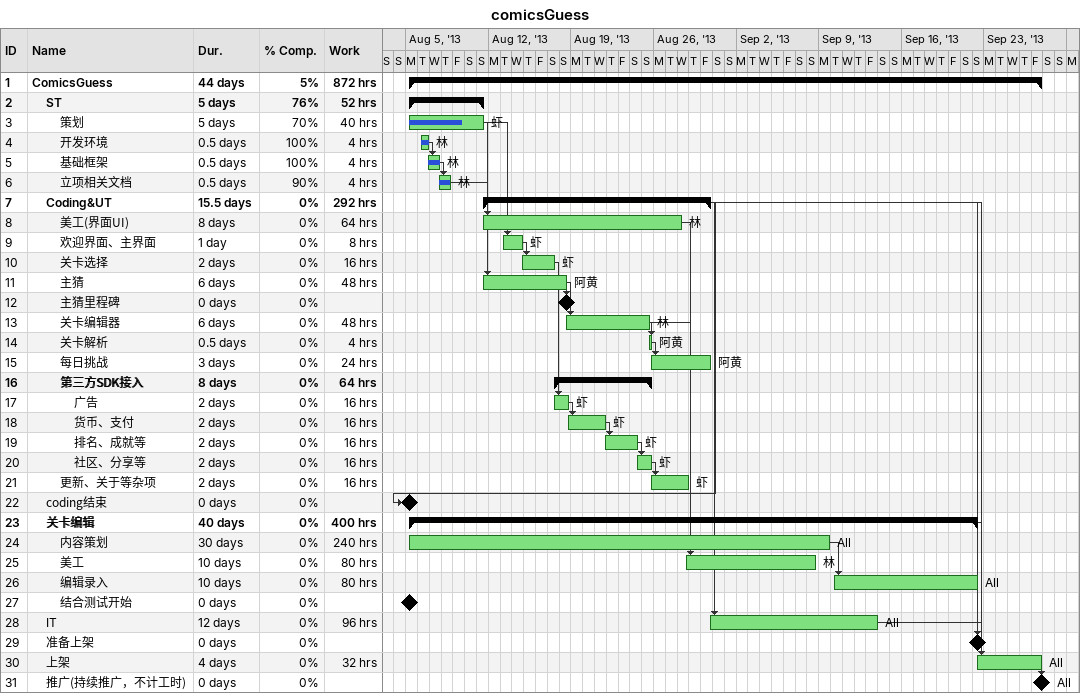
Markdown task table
comicsGuess

| ID | Level | Task | Duration | Start | Finish | Predecessors | Resources | % complete | Work (h) |
|---|---|---|---|---|---|---|---|---|---|
| 1 | 1 | **ComicsGuess** | 44d | 2013-08-05 | 2013-09-27 |  |  | 5 | 872 |
| 2 | 2 | **ST** | 5d | 2013-08-05 | 2013-08-11 |  |  | 76 | 52 |
| 3 | 3 | 策划 | 5d | 2013-08-05 | 2013-08-11 |  | 虾 | 70 | 40 |
| 4 | 3 | 开发环境 | 0.5d | 2013-08-06 | 2013-08-06 |  | 林 | 100 | 4 |
| 5 | 3 | 基础框架 | 0.5d | 2013-08-06 | 2013-08-07 | 4 | 林 | 100 | 4 |
| 6 | 3 | 立项相关文档 | 0.5d | 2013-08-07 | 2013-08-08 | 5 | 林 | 90 | 4 |
| 7 | 2 | **Coding&UT** | 15.5d | 2013-08-11 | 2013-08-30 |  |  | 0 | 292 |
| 8 | 3 | 美工(界面UI) | 8d | 2013-08-11 | 2013-08-28 | 3, 6 | 林 | 0 | 64 |
| 9 | 3 | 欢迎界面、主界面 | 1d | 2013-08-13 | 2013-08-14 | 3 | 虾 | 0 | 8 |
| 10 | 3 | 关卡选择 | 2d | 2013-08-14 | 2013-08-17 | 9 | 虾 | 0 | 16 |
| 11 | 3 | 主猜 | 6d | 2013-08-11 | 2013-08-18 | 3 | 阿黄 | 0 | 48 |
| 12 | 3 | 主猜里程碑 | 0d | 2013-08-18 | 2013-08-18 | 11 |  | 0 |  |
| 13 | 3 | 关卡编辑器 | 6d | 2013-08-18 | 2013-08-25 | 11 | 林 | 0 | 48 |
| 14 | 3 | 关卡解析 | 0.5d | 2013-08-25 | 2013-08-25 | 13 | 阿黄 | 0 | 4 |
| 15 | 3 | 每日挑战 | 3d | 2013-08-25 | 2013-08-30 | 14 | 阿黄 | 0 | 24 |
| 16 | 3 | **第三方SDK接入** | 8d | 2013-08-17 | 2013-08-25 |  |  | 0 | 64 |
| 17 | 4 | 广告 | 2d | 2013-08-17 | 2013-08-18 | 10 | 虾 | 0 | 16 |
| 18 | 4 | 货币、支付 | 2d | 2013-08-18 | 2013-08-21 | 17 | 虾 | 0 | 16 |
| 19 | 4 | 排名、成就等 | 2d | 2013-08-21 | 2013-08-24 | 18 | 虾 | 0 | 16 |
| 20 | 4 | 社区、分享等 | 2d | 2013-08-24 | 2013-08-25 | 19 | 虾 | 0 | 16 |
| 21 | 3 | 更新、关于等杂项 | 2d | 2013-08-25 | 2013-08-28 | 20 | 虾 | 0 | 16 |
| 22 | 2 | coding结束 | 0d | 2013-08-05 | 2013-08-05 | 7 |  | 0 |  |
| 23 | 2 | **关卡编辑** | 40d | 2013-08-05 | 2013-09-22 |  |  | 0 | 400 |
| 24 | 3 | 内容策划 | 30d | 2013-08-05 | 2013-09-09 |  | All | 0 | 240 |
| 25 | 3 | 美工 | 10d | 2013-08-28 | 2013-09-08 | 13, 8 | 林 | 0 | 80 |
| 26 | 3 | 编辑录入 | 10d | 2013-09-10 | 2013-09-22 | 24 | All | 0 | 80 |
| 27 | 3 | 结合测试开始 | 0d | 2013-08-05 | 2013-08-05 |  |  | 0 |  |
| 28 | 2 | IT | 12d | 2013-08-30 | 2013-09-13 | 7 | All | 0 | 96 |
| 29 | 2 | 准备上架 | 0d | 2013-09-22 | 2013-09-22 | 28, 7, 23 |  | 0 |  |
| 30 | 2 | 上架 | 4d | 2013-09-22 | 2013-09-27 | 28, 7, 23 | All | 0 | 32 |
| 31 | 2 | 推广(持续推广，不计工时) | 0d | 2013-09-27 | 2013-09-27 | 30 | All | 0 |  |
